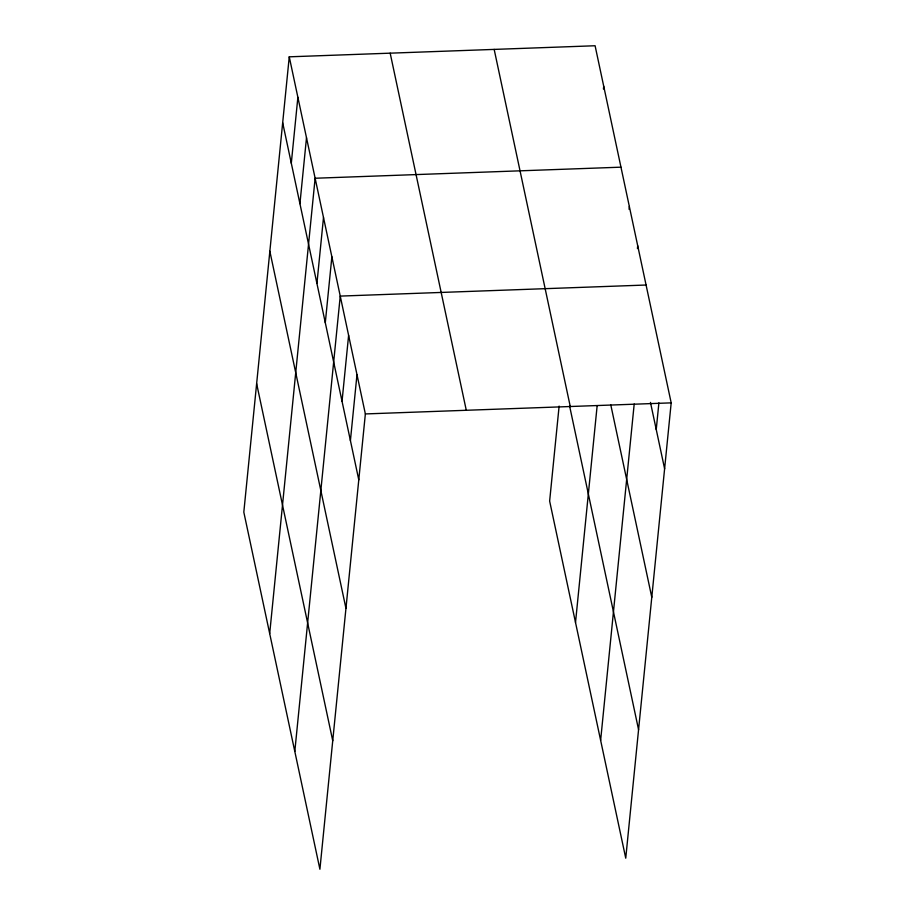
<?xml version="1.0" encoding="UTF-8"?>
<svg xmlns="http://www.w3.org/2000/svg" width="915" height="915" viewBox="0 0 915 915"><rect width="100%" height="100%" fill="white"/><g stroke="black" fill="none" stroke-linecap="round" stroke-linejoin="round"><path stroke-width="1.37" d="M289.254 56.822L243.813 512.137L319.907 869.25L365.36 413.935L289.254 56.822L595.093 45.75L671.187 402.863L625.746 858.179L549.64 501.065L559.122 406.088M291.302 163.225L297.878 97.299M299.926 203.69L306.502 137.765M269.685 633.557L315.126 178.242L620.965 167.171M316.922 283.444L323.498 217.53M325.294 322.732L331.871 256.806M294.802 751.398L340.243 296.094L646.082 285.022M342.038 401.296L348.615 335.37M350.411 440.584L356.987 374.658M603.431 89.03L603.717 86.227M575.512 622.486L597.152 405.722M629.051 209.261L629.337 206.458M637.423 248.537L637.709 245.735M600.629 740.327L634.198 404.018M656.238 429.512L658.903 402.863M365.36 413.935L671.187 402.863M650.462 402.417L664.61 468.789M610.797 404.945L651.789 597.289M494.169 49.399L570.262 406.523M569.61 406.054L638.567 729.678M390.179 53.173L466.284 410.286M282.678 122.747L358.783 479.86M269.845 251.248L345.95 608.361M256.635 383.637L332.74 740.75"/></g></svg>
